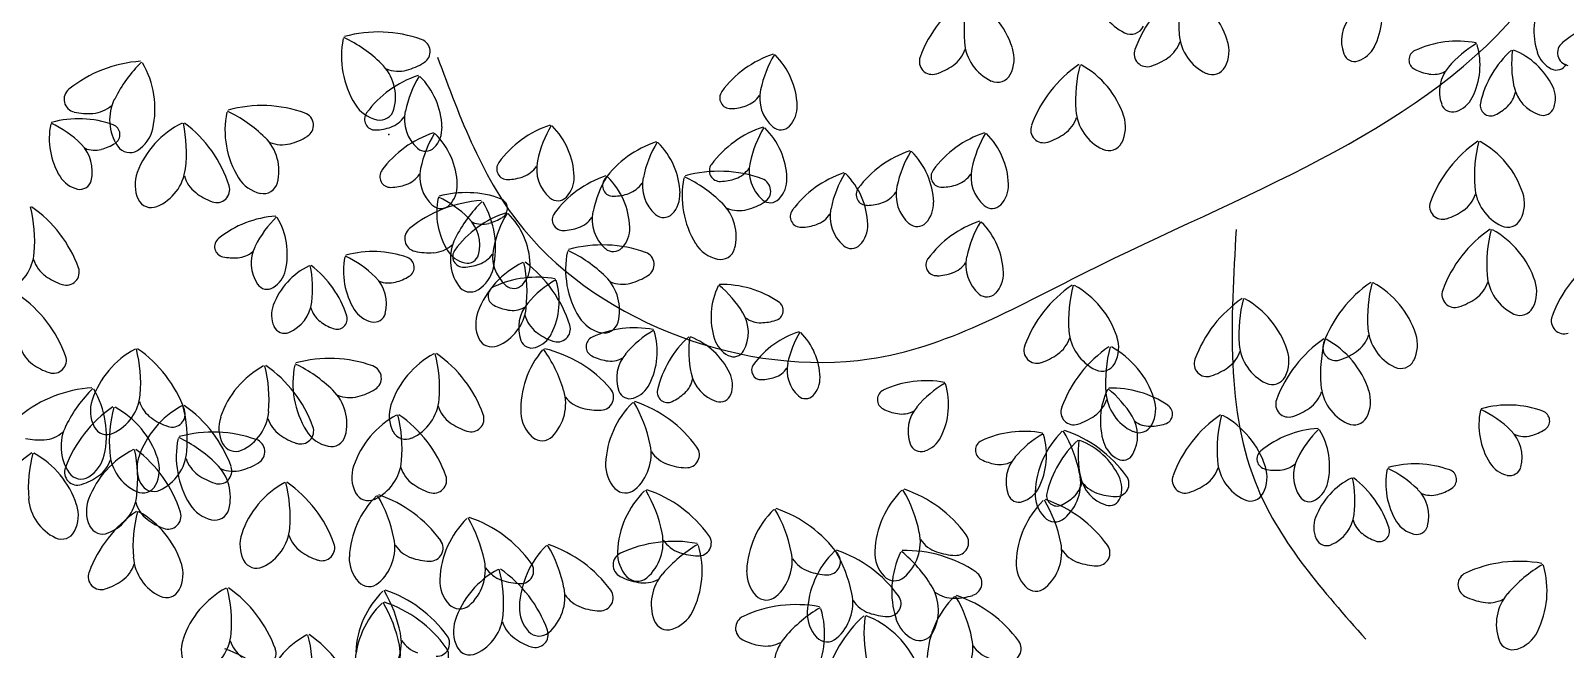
# Model space of a CAD drawing. Header units: millimetres. Extents: x 87938 to 265635, y 330093 to 434310.
# Drawn here: x 135835 to 137250, y 387412 to 387982 of the extents above; entities that cross this region are included whole.
import ezdxf

# ---------------------------------------------------------------- set-up
doc = ezdxf.new("R2010")
doc.units = ezdxf.units.MM

# ---------------------------------------------------------------- blocks, each defined once
blk = doc.blocks.new('A$C375B4AEE')
for centre, radius, start, end in [((8492.1, 6400.8), 117.2, 124.4099, 159.6857), ((8549.5, 6464.9), 126.8, 165.1974, 184.3302), ((8387.8, 6423.8), 83.7, 18.1183, 61.2661), ((8294, 6393.7), 117.2, 124.4099, 159.6857), ((8351.4, 6457.8), 126.8, 165.1974, 184.3302), ((8189.7, 6416.7), 83.7, 18.1183, 61.2661), ((8391.1, 6496), 43.4, 184.3302, 244.7086), ((8543.1, 6473.8), 66.9, 333.251, 16.3988), ((8816.9, 6458.8), 66.9, 154.4733, 197.621), ((8607.3, 6449.2), 34.7, 139.4629, 199.8413), ((8849.8, 6356.4), 117.2, 93.6396, 128.9153), ((7734.4, 6434.9), 83.7, 168.5702, 211.718), ((7598.7, 6337.8), 126.8, 45.5061, 64.639), ((7684.7, 6340.3), 117.2, 70.1507, 105.4264), ((8378.3, 6468.8), 13.3, 244.7086, 332.7027), ((8466.3, 6458.6), 43.4, 184.3302, 244.7086), ((7720.5, 6439.4), 11.9, 301.2209, 70.1507), ((8079.3, 6345.1), 96.9, 108.33, 143.6057), ((8197.5, 6450.9), 29.6, 305.0674, 341.9073), ((8268.2, 6451.5), 43.4, 184.3302, 244.7086), ((8239, 6432.8), 31.8, 332.7028, 18.1184), ((8393.3, 6437.4), 11.9, 159.6855, 288.6153), ((8395.6, 6458), 29.6, 305.0674, 341.9073), ((8437.1, 6439.9), 31.8, 332.7028, 18.1184), ((8584.7, 6441), 10.7, 199.8417, 287.8357), ((8580.2, 6455.1), 25.4, 287.8356, 333.251), ((8644.3, 6431.7), 9.54, 114.8185, 243.7482), ((8679.6, 6355.2), 93.8, 79.5426, 114.8184), ((8748.4, 6359.2), 101.5, 120.3301, 139.4629), ((8633.4, 6427.1), 66.9, 333.251, 16.3988), ((8792.1, 6371.1), 93.8, 131.9815, 167.2573), ((8830.9, 6428), 101.5, 172.7689, 191.9017), ((8707, 6378.3), 66.9, 25.6899, 68.8377), ((8777.3, 6446.3), 25.4, 197.6209, 243.0365), ((8783.7, 6438.3), 11.9, 128.9154, 257.8449), ((7473, 6313.5), 117.2, 93.6396, 128.9153), ((7555.2, 6339.2), 126.8, 134.4271, 153.5598), ((7395.1, 6386.6), 83.7, 347.348, 30.4958), ((7657.1, 6397.3), 43.4, 345.1278, 45.5062), ((7703.2, 6450.9), 29.6, 247.9291, 284.7688), ((7695.7, 6479.3), 58.9, 284.7688, 301.656), ((8139.7, 6382.9), 104.8, 149.1174, 168.2502), ((8001.7, 6387.2), 69.2, 2.0383, 45.1861), ((8195.3, 6430.3), 11.9, 159.6855, 288.6153), ((8180.7, 6474.9), 58.9, 288.1803, 305.0675), ((8396.7, 6330.8), 117.2, 124.4099, 159.6857), ((8454.2, 6394.9), 126.8, 165.1974, 184.3302), ((8292.4, 6353.7), 83.7, 18.1183, 61.2661), ((8378.8, 6482), 58.9, 288.1803, 305.0675), ((8453.5, 6431.5), 13.3, 244.7086, 332.7027), ((8661.2, 6465.2), 47.1, 243.313, 260.2002), ((8697.6, 6402.6), 34.7, 139.4629, 199.8413), ((8770.6, 6433.1), 10.7, 243.0366, 331.0311), ((7751.8, 6325.4), 96.9, 108.33, 143.6057), ((7812.2, 6363.1), 104.8, 149.1174, 168.2502), ((7674.2, 6367.5), 69.2, 2.0383, 45.1861), ((8255.4, 6424.4), 13.3, 244.7086, 332.7027), ((8657.2, 6442.1), 23.7, 260.2002, 297.04), ((7406.9, 6395.4), 11.9, 128.9154, 257.845), ((7480.4, 6376.4), 43.4, 153.5598, 213.9382), ((8009.3, 6396.7), 9.86, 143.6057, 272.5354), ((8015.8, 6412.6), 24.4, 288.9875, 325.8273), ((8072.1, 6396.9), 35.9, 168.2502, 228.6287), ((8670.5, 6408.5), 25.4, 287.8356, 333.2509), ((8709.6, 6406.3), 23.7, 312.6391, 349.4787), ((8765.6, 6414.2), 34.7, 191.9017, 252.2802), ((8744.4, 6396.3), 25.4, 340.2744, 25.6898), ((7417.2, 6441.2), 58.9, 257.41, 274.2972), ((7419.4, 6412), 29.6, 274.2972, 311.137), ((7627, 6367), 83.7, 168.5702, 211.718), ((7491.2, 6269.9), 126.8, 45.5061, 64.639), ((7577.3, 6272.5), 117.2, 70.1507, 105.4264), ((7613, 6371.5), 11.9, 301.2209, 70.1507), ((7690.3, 6407.6), 31.8, 211.718, 257.1334), ((7681.8, 6377), 9.86, 143.6057, 272.5354), ((7686.2, 6389.6), 13.3, 257.1334, 345.1277), ((7744.6, 6377.2), 35.9, 168.2502, 228.6287), ((8007.9, 6435.5), 48.7, 272.1003, 288.9875), ((8044.6, 6388.8), 26.3, 316.6229, 2.0383), ((8371, 6388.6), 43.4, 184.3302, 244.7086), ((8675, 6394.4), 10.7, 199.8417, 287.8357), ((8710, 6389.7), 9.54, 167.2572, 296.187), ((8693.7, 6423.5), 47.1, 295.7519, 312.639), ((8758.3, 6391.3), 10.7, 252.2801, 340.2741), ((7448.2, 6359.3), 66.9, 168.5702, 211.718), ((7339.6, 6281.7), 101.5, 45.5061, 64.6389), ((7408.4, 6283.7), 93.8, 70.1506, 105.4264), ((7437, 6362.9), 9.54, 301.221, 70.1508), ((7540.7, 6298.3), 83.7, 116.1313, 159.2791), ((7445.8, 6375.3), 31.8, 301.9325, 347.348), ((7381, 6346.7), 126.8, 353.0673, 12.2001), ((7435.5, 6280), 117.2, 17.7118, 52.9875), ((7680.4, 6415.8), 48.7, 272.1003, 288.9875), ((7688.3, 6392.9), 24.4, 288.9875, 325.8273), ((7717.1, 6369), 26.3, 316.6229, 2.0383), ((7873.7, 6279.7), 96.9, 108.33, 143.6057), ((7934, 6317.4), 104.8, 149.1174, 168.2502), ((7796.1, 6321.8), 69.2, 2.0383, 45.1861), ((8069.8, 6277.9), 96.9, 108.33, 143.6057), ((8130.1, 6315.7), 104.8, 149.1174, 168.2502), ((7992.2, 6320.1), 69.2, 2.0383, 45.1861), ((8055.7, 6378.3), 11, 228.6289, 316.6231), ((8298, 6367.3), 11.9, 159.6855, 288.6153), ((8300.3, 6388), 29.6, 305.0674, 341.9073), ((8341.7, 6369.9), 31.8, 332.7028, 18.1184), ((7386.3, 6329.3), 34.7, 345.1276, 45.5061), ((7417.2, 6394.9), 47.1, 284.7688, 301.656), ((7455.5, 6359.6), 13.3, 213.9383, 301.9325), ((7549.7, 6329.5), 43.4, 345.1278, 45.5062), ((7595.8, 6383.1), 29.6, 247.9291, 284.7688), ((7588.3, 6411.4), 58.9, 284.7688, 301.656), ((7765.9, 6272.5), 96.9, 108.33, 143.6057), ((7826.3, 6310.3), 104.8, 149.1174, 168.2502), ((7688.3, 6314.6), 69.2, 2.0383, 45.1861), ((7971.3, 6264.2), 96.9, 108.33, 143.6057), ((8031.6, 6302), 104.8, 149.1174, 168.2502), ((7893.7, 6306.4), 69.2, 2.0383, 45.1861), ((8274.1, 6272.6), 96.9, 108.3299, 143.6057), ((8334.5, 6310.4), 104.8, 149.1174, 168.2502), ((8196.5, 6314.7), 69.2, 2.0383, 45.1861), ((8283.4, 6411.9), 58.9, 288.1803, 305.0675), ((8358.1, 6361.4), 13.3, 244.7086, 332.7027), ((8764.5, 6260.1), 117.2, 124.4099, 159.6857), ((8821.9, 6324.3), 126.8, 165.1974, 184.3302), ((8660.1, 6283.1), 83.7, 18.1183, 61.2661), ((7423.2, 6372.2), 23.7, 247.9291, 284.7688), ((7728.2, 6358.5), 11, 228.6289, 316.6231), ((7866.5, 6331.5), 35.9, 168.2502, 228.6287), ((8205.1, 6255.9), 96.9, 108.3299, 143.6057), ((8265.4, 6293.7), 104.8, 149.1174, 168.2502), ((8127.5, 6298.1), 69.2, 2.0383, 45.1861), ((7412.9, 6337.5), 25.4, 211.7181, 257.1334), ((7492.2, 6316.6), 31.8, 159.2791, 204.6947), ((7463.8, 6336.6), 43.4, 292.6888, 353.0673), ((7534.4, 6332.8), 29.6, 195.4901, 232.33), ((7695.9, 6324.1), 9.86, 143.6057, 272.5354), ((7702.4, 6340), 24.4, 288.9875, 325.8273), ((7758.7, 6324.3), 35.9, 168.2502, 228.6287), ((7803.7, 6331.3), 9.86, 143.6057, 272.5354), ((7802.3, 6370.1), 48.7, 272.1003, 288.9875), ((7810.2, 6347.2), 24.4, 288.9875, 325.8273), ((7924.9, 6232.8), 96.9, 108.33, 143.6057), ((7839, 6323.3), 26.3, 316.6229, 2.0383), ((7985.2, 6270.6), 104.8, 149.1174, 168.2502), ((7847.3, 6274.9), 69.2, 2.0383, 45.1861), ((7912.7, 6209.3), 126.8, 45.5061, 64.639), ((7998.7, 6211.9), 117.2, 70.1507, 105.4264), ((7999.7, 6329.6), 9.86, 143.6057, 272.5354), ((8006.2, 6345.5), 24.4, 288.9875, 325.8273), ((8062.5, 6329.8), 35.9, 168.2502, 228.6287), ((8144.3, 6235.6), 96.9, 108.3299, 143.6057), ((8204.6, 6273.4), 104.8, 149.1174, 168.2502), ((8066.7, 6277.8), 69.2, 2.0383, 45.1861), ((8204.1, 6324.2), 9.86, 143.6057, 272.5354), ((8210.6, 6340.1), 24.4, 288.9875, 325.8273), ((8266.9, 6324.4), 35.9, 168.2502, 228.6287), ((7409.6, 6323.1), 10.7, 257.1333, 345.1275), ((7535.8, 6312.1), 11.9, 248.7822, 17.712), ((7582.9, 6339.7), 31.8, 211.718, 257.1334), ((7578.8, 6321.8), 13.3, 257.1334, 345.1277), ((7694.5, 6362.9), 48.7, 272.1003, 288.9875), ((7731.2, 6316.1), 26.3, 316.6229, 2.0383), ((7901.2, 6315.9), 9.86, 143.6057, 272.5354), ((7907.7, 6331.8), 24.4, 288.9875, 325.8273), ((7964, 6316.1), 35.9, 168.2502, 228.6287), ((8048.4, 6306.4), 83.7, 168.5702, 211.718), ((7998.4, 6368.4), 48.7, 272.1003, 288.9875), ((8034.5, 6310.9), 11.9, 301.2209, 70.1507), ((8035, 6321.6), 26.3, 316.6229, 2.0383), ((8135, 6307.6), 9.86, 143.6057, 272.5354), ((8141.5, 6323.4), 24.4, 288.9875, 325.8273), ((8197.8, 6307.7), 35.9, 168.2502, 228.6287), ((8202.7, 6363), 48.7, 272.1003, 288.9875), ((8239.4, 6316.2), 26.3, 316.6229, 2.0383), ((8738.7, 6318), 43.4, 184.3302, 244.7087), ((7241.1, 6264.6), 126.8, 355.2804, 14.4133), ((7298.1, 6200.1), 117.2, 19.925, 55.2007), ((7475.4, 6308.9), 13.3, 204.6945, 292.689), ((7552.3, 6356), 58.9, 232.33, 249.2171), ((7787, 6185.1), 117.2, 93.6396, 128.9154), ((7742.3, 6305.7), 11, 228.6289, 316.6231), ((7805.4, 6291.2), 66.9, 168.5702, 211.718), ((7696.8, 6213.5), 101.5, 45.5061, 64.6389), ((7765.6, 6215.6), 93.8, 70.1507, 105.4264), ((7869.2, 6210.8), 126.8, 134.4271, 153.5598), ((7709.1, 6258.2), 83.7, 347.348, 30.4957), ((7794.2, 6294.8), 9.54, 301.2212, 70.151), ((7850.1, 6312.9), 11, 228.6289, 316.6231), ((7899.9, 6354.7), 48.7, 272.1003, 288.9875), ((7936.5, 6307.9), 26.3, 316.6229, 2.0383), ((7971.2, 6268.9), 43.4, 345.1278, 45.5062), ((8009.8, 6350.8), 58.9, 284.7688, 301.656), ((8046.1, 6311.1), 11, 228.6289, 316.6231), ((8133.7, 6346.3), 48.7, 272.1003, 288.9875), ((8170.3, 6299.6), 26.3, 316.6229, 2.0383), ((8250.5, 6305.8), 11, 228.6289, 316.6231), ((8665.7, 6296.7), 11.9, 159.6854, 288.6153), ((8668, 6317.3), 29.6, 305.0674, 341.9073), ((8709.5, 6299.3), 31.8, 332.7028, 18.1184), ((7596.2, 6194.1), 93.8, 93.6396, 128.9154), ((7662, 6214.7), 101.5, 134.4271, 153.5599), ((7533.9, 6252.6), 66.9, 347.348, 30.4958), ((7833.1, 6198.9), 96.9, 108.33, 143.6057), ((7743.5, 6261.1), 34.7, 345.1275, 45.5061), ((7780.4, 6304), 23.7, 247.9292, 284.7688), ((7774.4, 6326.7), 47.1, 284.7688, 301.656), ((7893.4, 6236.7), 104.8, 149.1174, 168.2502), ((7755.5, 6241.1), 69.2, 2.0383, 45.1861), ((7854.9, 6284.4), 9.86, 143.6057, 272.5354), ((7861.4, 6300.3), 24.4, 288.9875, 325.8273), ((7917.7, 6284.6), 35.9, 168.2502, 228.6287), ((7947.6, 6297.4), 11, 228.6289, 316.6231), ((8017.2, 6322.5), 29.6, 247.9291, 284.7688), ((8074.3, 6287.3), 9.86, 143.6057, 272.5354), ((8080.8, 6303.2), 24.4, 288.9875, 325.8273), ((8137.1, 6287.5), 35.9, 168.2502, 228.6287), ((8181.4, 6289.1), 11, 228.6289, 316.6231), ((8269.4, 6191), 96.9, 108.3299, 143.6057), ((8329.7, 6228.8), 104.8, 149.1174, 168.2502), ((8191.8, 6233.2), 69.2, 2.0383, 45.1861), ((8651.2, 6341.3), 58.9, 288.1803, 305.0675), ((8725.8, 6290.8), 13.3, 244.7085, 332.7027), ((7720.9, 6267), 11.9, 128.9153, 257.8448), ((7794.5, 6247.9), 43.4, 153.5597, 213.9382), ((7853.5, 6323.2), 48.7, 272.1003, 288.9875), ((7890.2, 6276.4), 26.3, 316.6229, 2.0383), ((8072.9, 6326.1), 48.7, 272.1003, 288.9875), ((8109.6, 6279.3), 26.3, 316.6229, 2.0383), ((8775.8, 6178.9), 117.2, 124.4099, 159.6857), ((8833.3, 6243), 126.8, 165.1974, 184.3302), ((8671.5, 6201.8), 83.7, 18.1183, 61.2661), ((7324.3, 6257.8), 43.4, 294.9021, 355.2806), ((7543.3, 6259.6), 9.54, 128.915, 257.8448), ((7553.3, 6272.9), 23.7, 274.2972, 311.1371), ((7602.2, 6244.4), 34.7, 153.5599, 213.9383), ((7679.7, 6161.3), 93.8, 70.1507, 105.4264), ((7731.2, 6312.8), 58.9, 257.41, 274.2972), ((7733.4, 6283.5), 29.6, 274.2973, 311.1369), ((7770.1, 6269.4), 25.4, 211.7181, 257.1334), ((7763.1, 6250.6), 9.86, 143.6057, 272.5354), ((7825.9, 6250.8), 35.9, 168.2502, 228.6287), ((7941, 6238.6), 83.7, 168.5702, 211.718), ((7805.3, 6141.5), 126.8, 45.5061, 64.639), ((7891.3, 6144), 117.2, 70.1507, 105.4264), ((7901.3, 6266), 11, 228.6289, 316.6231), ((7927.1, 6243.1), 11.9, 301.2209, 70.1507), ((8004.3, 6279.1), 31.8, 211.718, 257.1334), ((8000.2, 6261.1), 13.3, 257.1334, 345.1277), ((8120.7, 6268.8), 11, 228.6289, 316.6231), ((7395, 6256.7), 29.6, 197.7032, 234.5432), ((7397.1, 6236), 11.9, 250.9955, 19.9246), ((7551.6, 6296.3), 47.1, 257.41, 274.2972), ((7650.4, 6181.9), 66.9, 116.1314, 159.2791), ((7522.6, 6220.7), 101.5, 353.0673, 12.2001), ((7566.2, 6167.3), 93.8, 17.7117, 52.9875), ((7719.4, 6236.9), 66.9, 168.5702, 211.718), ((7610.8, 6159.2), 101.5, 45.5061, 64.6389), ((7708.3, 6240.5), 9.54, 301.2212, 70.151), ((7761.7, 6289.4), 48.7, 272.1003, 288.9875), ((7766.8, 6255), 10.7, 257.1335, 345.1276), ((7854.7, 6169.8), 83.7, 116.1314, 159.2792), ((7759.8, 6246.8), 31.8, 301.9325, 347.348), ((7769.6, 6266.5), 24.4, 288.9875, 325.8273), ((7798.4, 6242.6), 26.3, 316.6229, 2.0383), ((7695, 6218.2), 126.8, 353.0673, 12.2001), ((7749.5, 6151.6), 117.2, 17.7117, 52.9875), ((8199.3, 6242.7), 9.86, 143.6057, 272.5354), ((8205.9, 6258.5), 24.4, 288.9875, 325.8273), ((8262.2, 6242.8), 35.9, 168.2502, 228.6287), ((8876.6, 6154.7), 117.2, 124.4099, 159.6857), ((7412, 6280.5), 58.9, 234.5432, 251.4303), ((7582.2, 6231), 10.7, 213.9385, 301.9324), ((7574.4, 6243.5), 25.4, 301.9326, 347.3479), ((7657.6, 6206.9), 34.7, 345.1275, 45.5061), ((7694.5, 6249.8), 23.7, 247.9292, 284.7688), ((7688.5, 6272.4), 47.1, 284.7688, 301.656), ((7830.8, 6137.6), 93.8, 79.5426, 114.8184), ((7899.5, 6141.5), 101.5, 120.3301, 139.4629), ((7784.6, 6209.5), 66.9, 333.251, 16.3988), ((7863.7, 6201), 43.4, 345.1278, 45.5062), ((7909.8, 6254.6), 29.6, 247.9291, 284.7688), ((7902.3, 6283), 58.9, 284.7688, 301.656), ((8198, 6281.4), 48.7, 272.1003, 288.9875), ((8234.7, 6234.7), 26.3, 316.6229, 2.0383), ((8665.9, 6130), 117.2, 124.4099, 159.6856), ((8723.4, 6194.1), 126.8, 165.1974, 184.3302), ((8561.6, 6152.9), 83.7, 18.1183, 61.2661), ((8679.4, 6236.1), 29.6, 305.0674, 341.9073), ((8750.1, 6236.7), 43.4, 184.3302, 244.7087), ((8720.8, 6218), 31.8, 332.7028, 18.1184), ((7286.2, 6118.9), 117.2, 19.925, 55.2007), ((7769.5, 6231.1), 13.3, 213.9383, 301.9327), ((7795.4, 6214.1), 9.54, 114.8183, 243.7481), ((7809.5, 6232.1), 11, 228.6289, 316.6231), ((8058.3, 6194.6), 66.9, 154.4733, 197.621), ((7934.1, 6145.7), 101.5, 31.4091, 50.5419), ((8001.3, 6130.9), 93.8, 56.0537, 91.3294), ((8245.7, 6224.2), 11, 228.6289, 316.6231), ((8390.4, 6127.5), 117.2, 124.4099, 159.6856), ((8447.8, 6191.6), 126.8, 165.1974, 184.3302), ((8286.1, 6150.4), 83.7, 18.1183, 61.2661), ((8547.4, 6115.2), 117.2, 124.4099, 159.6856), ((8604.8, 6179.3), 126.8, 165.1974, 184.3302), ((8443.1, 6138.2), 83.7, 18.1183, 61.2661), ((8677.1, 6215.4), 11.9, 159.6854, 288.6153), ((8662.5, 6260), 58.9, 288.1803, 305.0675), ((7611.6, 6196.6), 25.4, 159.2791, 204.6945), ((7588.9, 6212.6), 34.7, 292.6888, 353.0673), ((7645.4, 6209.5), 23.7, 195.4901, 232.3299), ((7684.1, 6215.1), 25.4, 211.7181, 257.1334), ((7680.8, 6200.7), 10.7, 257.1335, 345.1276), ((7806.2, 6188.2), 31.8, 159.2792, 204.6945), ((7812.3, 6247.6), 47.1, 243.313, 260.2002), ((7777.9, 6208.2), 43.4, 292.6888, 353.0673), ((7808.3, 6224.5), 23.7, 260.2002, 297.04), ((7848.8, 6184.9), 34.7, 139.4629, 199.8413), ((7991.1, 6180.5), 34.7, 331.0306, 31.4093), ((8048.4, 6200.8), 9.54, 287.124, 56.0538), ((8737.2, 6209.5), 13.3, 244.7085, 332.7027), ((7598.2, 6190.4), 10.7, 204.6944, 292.6889), ((7659.7, 6228.1), 47.1, 232.33, 249.2172), ((7646.4, 6193), 9.54, 248.7821, 17.7116), ((7848.4, 6204.3), 29.6, 195.4901, 232.3299), ((7849.8, 6183.6), 11.9, 248.7822, 17.7116), ((7896.9, 6211.3), 31.8, 211.718, 257.1334), ((7921.1, 6091), 93.8, 79.5426, 114.8183), ((7892.8, 6193.3), 13.3, 257.1334, 345.1277), ((7989.8, 6094.9), 101.5, 120.3301, 139.4628), ((8037.3, 6213.1), 23.7, 233.8321, 270.6719), ((8037, 6236.6), 47.1, 270.6719, 287.559), ((8640.2, 6187.8), 43.4, 184.3302, 244.7087), ((8777.9, 6191.2), 11.9, 159.6854, 288.6153), ((7789.4, 6180.5), 13.3, 204.6945, 292.689), ((7826.2, 6176.8), 10.7, 199.8416, 287.8356), ((7821.7, 6190.8), 25.4, 287.8356, 333.2509), ((7866.4, 6227.5), 58.9, 232.3299, 249.2171), ((7885.7, 6167.4), 9.54, 114.8183, 243.7481), ((7874.9, 6162.9), 66.9, 333.251, 16.3988), ((8033.6, 6106.8), 93.8, 131.9815, 167.2572), ((8072.4, 6163.7), 101.5, 172.7689, 191.9017), ((7948.4, 6114), 66.9, 25.6899, 68.8377), ((8018.8, 6182), 25.4, 197.6209, 243.0366), ((8099.1, 6099.9), 85.5, 108.0256, 143.3013), ((8152.5, 6132.9), 92.5, 148.813, 167.9458), ((8030.9, 6137.4), 61, 1.734, 44.8817), ((8293.9, 6184.7), 29.6, 305.0674, 341.9073), ((8364.6, 6185.3), 43.4, 184.3302, 244.7086), ((8335.4, 6166.6), 31.8, 332.7028, 18.1184), ((8521.6, 6173), 43.4, 184.3302, 244.7086), ((8622.6, 6077.8), 117.2, 124.4099, 159.6857), ((8680, 6142), 126.8, 165.1974, 184.3302), ((8567.2, 6166.5), 11.9, 159.6854, 288.6153), ((8518.3, 6100.8), 83.7, 18.1183, 61.2661), ((8569.5, 6187.1), 29.6, 305.0674, 341.9073), ((8610.9, 6169.1), 31.8, 332.7028, 18.1184), ((7383, 6175.5), 29.6, 197.7032, 234.5432), ((7385.2, 6154.8), 11.9, 250.9955, 19.9246), ((7500.2, 6091.5), 83.7, 118.3446, 161.4923), ((7338.8, 6133.8), 126.8, 355.2804, 14.4133), ((7395.8, 6069.3), 117.2, 19.925, 55.2007), ((7639.8, 6039.4), 117.2, 70.1507, 105.4264), ((7775.7, 6087.2), 83.7, 118.3446, 161.4923), ((7614.3, 6129.4), 126.8, 355.2804, 14.4133), ((7671.3, 6064.9), 117.2, 19.925, 55.2008), ((7899.8, 6110.1), 83.7, 139.5157, 182.6636), ((7733.9, 6091.2), 126.8, 16.4517, 35.5845), ((7810.4, 6051.6), 117.2, 41.0962, 76.3719), ((7902.7, 6200.9), 47.1, 243.313, 260.2002), ((7898.7, 6177.8), 23.7, 260.2002, 297.04), ((7939.1, 6138.3), 34.7, 139.4629, 199.8413), ((8012.1, 6168.8), 10.7, 243.0367, 331.0311), ((8291.7, 6164), 11.9, 159.6855, 288.6153), ((8277.1, 6208.6), 58.9, 288.1803, 305.0675), ((8424.5, 6070.7), 117.2, 124.4099, 159.6857), ((8481.9, 6134.8), 126.8, 165.1974, 184.3302), ((8320.2, 6093.7), 83.7, 18.1183, 61.2661), ((8448.6, 6151.7), 11.9, 159.6855, 288.6153), ((8450.9, 6172.4), 29.6, 305.0674, 341.9073), ((8492.4, 6154.3), 31.8, 332.7028, 18.1184), ((8552.6, 6211.1), 58.9, 288.1803, 305.0675), ((8627.3, 6160.6), 13.3, 244.7085, 332.7027), ((7400, 6199.3), 58.9, 234.5432, 251.4303), ((7618.7, 6076), 83.7, 118.3446, 161.4923), ((7457.2, 6118.2), 126.8, 355.2805, 14.4133), ((7514.2, 6053.7), 117.2, 19.925, 55.2007), ((7689.6, 6133.9), 83.7, 168.5702, 211.718), ((7553.8, 6036.8), 126.8, 45.5061, 64.6389), ((7675.6, 6138.4), 11.9, 301.2211, 70.1507), ((8007, 6150), 34.7, 191.9017, 252.2801), ((7985.8, 6132), 25.4, 340.2744, 25.6899), ((8037.5, 6145.7), 8.7, 143.3009, 272.2307), ((8043.4, 6159.7), 21.6, 288.6831, 325.5229), ((8093, 6145.6), 31.6, 167.9458, 228.3243), ((8351.8, 6158.1), 13.3, 244.7086, 332.7027), ((8434.1, 6196.4), 58.9, 288.1803, 305.0675), ((7428.1, 6012.5), 117.2, 93.6396, 128.9153), ((7510.3, 6038.3), 126.8, 134.427, 153.5598), ((7350.3, 6085.7), 83.7, 347.348, 30.4957), ((7612.3, 6096.4), 43.4, 345.1277, 45.5062), ((7650.9, 6178.3), 58.9, 284.7688, 301.656), ((7814, 6114.8), 43.4, 316.0732, 16.4518), ((7889.7, 6120.8), 11.9, 272.1667, 41.0958), ((7916.5, 6130.1), 10.7, 199.8412, 287.8355), ((7912, 6144.2), 25.4, 287.8356, 333.2509), ((7951.4, 6125.4), 9.54, 167.2573, 296.1869), ((7951.1, 6142), 23.7, 312.6391, 349.4787), ((8036.5, 6179.9), 42.9, 271.796, 288.6831), ((8068.7, 6138.5), 23.2, 316.3186, 1.7338), ((8154.3, 6118.6), 9.54, 114.8183, 243.7479), ((8189.6, 6042.2), 93.8, 79.5427, 114.8184), ((8258.4, 6046.1), 101.5, 120.3301, 139.4629), ((8143.5, 6114.1), 66.9, 333.251, 16.3988), ((8417.2, 6099.1), 66.9, 154.4732, 197.621), ((8293, 6050.3), 101.5, 31.4092, 50.542), ((8360.2, 6035.5), 93.8, 56.0537, 91.3294), ((8508.8, 6145.8), 13.3, 244.7086, 332.7027), ((8526.1, 6135), 29.6, 305.0675, 341.9072), ((8596.8, 6135.7), 43.4, 184.3302, 244.7086), ((8567.6, 6117), 31.8, 332.7029, 18.1183), ((7506.1, 6015.2), 117.2, 124.4099, 159.6857), ((7451, 6108), 31.8, 161.4923, 206.9078), ((7563.5, 6079.3), 126.8, 165.1974, 184.3302), ((7421.9, 6126.9), 43.4, 294.902, 355.2806), ((7543.2, 6039.1), 83.7, 118.3446, 161.4923), ((7492.6, 6125.8), 29.6, 197.7032, 234.5431), ((7381.8, 6081.4), 126.8, 355.2805, 14.4133), ((7438.8, 6016.9), 117.2, 19.925, 55.2007), ((7658.3, 6150), 29.6, 247.9291, 284.7688), ((7726.5, 6103.6), 31.8, 161.4923, 206.9078), ((7697.4, 6122.5), 43.4, 294.902, 355.2806), ((7768.1, 6121.4), 29.6, 197.7035, 234.5431), ((7880.3, 6139.3), 29.6, 218.8745, 255.7144), ((7977.8, 6056.1), 83.7, 134.4245, 177.5723), ((7811, 6052), 126.8, 11.3605, 30.4932), ((7883.6, 6005.8), 117.2, 36.0049, 71.2807), ((7935.2, 6159.3), 47.1, 295.7518, 312.6391), ((7999.7, 6127.1), 10.7, 252.2803, 340.2744), ((8078.4, 6129.2), 9.72, 228.3244, 316.3185), ((8207.7, 6089.5), 34.7, 139.4629, 199.8413), ((8328, 6127.9), 29.6, 305.0675, 341.9072), ((8398.7, 6128.5), 43.4, 184.3302, 244.7086), ((8369.5, 6109.8), 31.8, 332.7029, 18.1183), ((8407.3, 6105.3), 9.54, 287.1242, 56.0536), ((8523.8, 6114.4), 11.9, 159.6858, 288.6153), ((8726.4, 6019.8), 93.8, 70.1506, 105.4264), ((7401.8, 6038.2), 83.7, 18.1183, 61.2661), ((7509.6, 6149.7), 58.9, 234.5431, 251.4303), ((7494.7, 6105.1), 11.9, 250.9955, 19.9253), ((7569.5, 6092.4), 31.8, 161.4923, 206.9078), ((7540.4, 6111.3), 43.4, 294.902, 355.2806), ((7611.1, 6110.2), 29.6, 197.7035, 234.5431), ((7741.3, 6030.7), 83.7, 118.3446, 161.4923), ((7579.8, 6072.9), 126.8, 355.2805, 14.4133), ((7636.8, 6008.4), 117.2, 19.925, 55.2007), ((7770.2, 6100.8), 11.9, 250.9956, 19.9253), ((7847.9, 6107.7), 31.8, 182.6636, 228.0789), ((7887.5, 6167.7), 58.9, 255.7143, 272.6015), ((8171.2, 6152.1), 47.1, 243.313, 260.2002), ((8167.2, 6129), 23.7, 260.2002, 297.0399), ((8325.8, 6107.3), 11.9, 159.6858, 288.6153), ((8311.2, 6151.9), 58.9, 288.1803, 305.0675), ((8349.9, 6085.1), 34.7, 331.0307, 31.4091), ((8396.1, 6117.7), 23.7, 233.8321, 270.6718), ((8527.2, 6007.8), 117.2, 124.4099, 159.6857), ((8584.7, 6071.9), 126.8, 165.1974, 184.3302), ((8422.9, 6030.7), 83.7, 18.1183, 61.2661), ((8509.3, 6159), 58.9, 288.1803, 305.0675), ((8584, 6108.5), 13.3, 244.7086, 332.7027), ((8766.2, 6095.5), 66.9, 168.5702, 211.718), ((8657.6, 6017.8), 101.5, 45.5062, 64.6389), ((8755, 6099), 9.54, 301.221, 70.1506), ((7374.5, 6111), 29.6, 274.2972, 311.1369), ((7435.6, 6075.4), 43.4, 153.5598, 213.9383), ((7434.6, 6099.6), 13.3, 206.908, 294.9021), ((7446.4, 5969), 126.8, 45.5062, 64.6389), ((7532.4, 5971.5), 117.2, 70.1507, 105.4264), ((7628.1, 6134.1), 58.9, 234.5431, 251.4304), ((7613.2, 6089.6), 11.9, 250.9955, 19.9253), ((7645.4, 6106.6), 31.8, 211.718, 257.1334), ((7641.3, 6088.6), 13.3, 257.1334, 345.1277), ((7710.1, 6095.3), 13.3, 206.908, 294.902), ((7785.1, 6145.3), 58.9, 234.5431, 251.4304), ((7835.6, 6093.9), 13.3, 228.079, 316.0733), ((8180.5, 6095.4), 25.4, 287.8356, 333.251), ((8280, 5995.5), 93.8, 79.5427, 114.8184), ((8348.7, 5999.5), 101.5, 120.3301, 139.4629), ((8373.8, 6029.6), 83.7, 134.4245, 177.5723), ((8233.8, 6067.4), 66.9, 333.251, 16.3988), ((8206.9, 6025.4), 126.8, 11.3605, 30.4933), ((8279.6, 5979.2), 117.2, 36.0049, 71.2807), ((8385.9, 6101.4), 13.3, 244.7087, 332.7027), ((8395.9, 6141.1), 47.1, 270.6718, 287.559), ((8557.1, 5998.4), 93.8, 93.6396, 128.9153), ((8622.8, 6018.9), 101.5, 134.427, 153.5598), ((8494.8, 6056.9), 66.9, 347.348, 30.4958), ((8704.4, 6065.4), 34.7, 345.1277, 45.5062), ((8741.3, 6108.3), 23.7, 247.9291, 284.7688), ((8735.3, 6131), 47.1, 284.7688, 301.656), ((7431.4, 5972.7), 117.2, 124.4099, 159.6857), ((7372.3, 6140.3), 58.9, 257.41, 274.2972), ((7488.8, 6036.8), 126.8, 165.1974, 184.3302), ((7495.9, 5997.3), 83.7, 116.1314, 159.2791), ((7480.3, 6073), 43.4, 184.3302, 244.7087), ((7336.1, 6045.7), 126.8, 353.0673, 12.2001), ((7390.6, 5979.1), 117.2, 17.7118, 52.9875), ((7464.9, 6074.5), 43.4, 294.902, 355.2806), ((7582.1, 6066.1), 83.7, 168.5702, 211.718), ((7553, 6084.1), 13.3, 206.908, 294.9021), ((7568.2, 6070.6), 11.9, 301.2211, 70.1507), ((7892.8, 6068.4), 43.4, 310.982, 11.3605), ((7961, 6087), 29.6, 213.7835, 250.623), ((7968.8, 6067.7), 11.9, 267.0753, 36.0051), ((8185.1, 6081.3), 10.7, 199.8412, 287.8355), ((8244.6, 6072), 9.54, 114.8183, 243.7479), ((8392.5, 6011.4), 93.8, 131.9815, 167.2573), ((8431.3, 6068.3), 101.5, 172.769, 191.9017), ((8307.3, 6018.6), 66.9, 25.6899, 68.8377), ((8377.7, 6086.6), 25.4, 197.6211, 243.0365), ((8504.2, 6063.9), 9.54, 128.9155, 257.8449), ((7327, 5995.7), 83.7, 18.1183, 61.2661), ((7407.3, 6051.7), 11.9, 159.6854, 288.6153), ((7400.9, 6074.3), 31.8, 301.9326, 347.348), ((7409.6, 6072.4), 29.6, 305.0674, 341.9073), ((7494, 6055.6), 31.8, 161.4923, 206.9078), ((7451.1, 6054.3), 31.8, 332.7028, 18.1184), ((7535.6, 6073.4), 29.6, 197.7035, 234.5431), ((7537.7, 6052.7), 11.9, 250.9955, 19.9253), ((7504.9, 6028.5), 43.4, 345.1277, 45.5062), ((7543.5, 6110.5), 58.9, 284.7688, 301.656), ((7692, 6047.1), 31.8, 161.4923, 206.9078), ((7662.9, 6066), 43.4, 294.902, 355.2806), ((7733.6, 6064.9), 29.6, 197.7035, 234.5431), ((7926, 6058.3), 31.8, 177.5724, 222.9878), ((7970.7, 6114.6), 58.9, 250.6231, 267.5103), ((8261.5, 6105.5), 47.1, 243.313, 260.2002), ((8257.5, 6082.4), 23.7, 260.2002, 297.0399), ((8298, 6042.9), 34.7, 139.4629, 199.8413), ((8371, 6073.4), 10.7, 243.0365, 331.0307), ((8430.8, 6065), 29.6, 305.0675, 341.9072), ((8501.5, 6065.6), 43.4, 184.3302, 244.7086), ((8472.2, 6046.9), 31.8, 332.7029, 18.1183), ((8514.2, 6077.2), 23.7, 274.2972, 311.1369), ((8563, 6048.7), 34.7, 153.5598, 213.9384), ((8571.7, 5963.5), 101.5, 45.5062, 64.6389), ((8640.5, 5965.5), 93.8, 70.1506, 105.4264), ((8730.9, 6073.6), 25.4, 211.718, 257.1334), ((8727.6, 6059.2), 10.7, 257.1334, 345.1275), ((7410.7, 6058.6), 13.3, 213.9383, 301.9325), ((7392.8, 6096.4), 58.9, 288.1803, 305.0675), ((7477.6, 6047.2), 13.3, 206.908, 294.9021), ((7552.6, 6097.3), 58.9, 234.5431, 251.4304), ((7550.9, 6082.1), 29.6, 247.9291, 284.7688), ((7638.1, 5968.4), 83.7, 118.3446, 161.4923), ((7476.6, 6010.6), 126.8, 355.2805, 14.4133), ((7533.6, 5946.1), 117.2, 19.925, 55.2007), ((7750.6, 6088.8), 58.9, 234.5431, 251.4304), ((7735.8, 6044.3), 11.9, 250.9956, 19.9253), ((8288.8, 6041.9), 43.4, 310.9819, 11.3605), ((8309.9, 6046.6), 23.7, 312.6391, 349.4787), ((8365.9, 6054.5), 34.7, 191.9017, 252.2802), ((8357, 6060.4), 29.6, 213.7835, 250.623), ((8364.8, 6041.1), 11.9, 267.0755, 36.0051), ((8344.7, 6036.6), 25.4, 340.2744, 25.69), ((8428.5, 6044.3), 11.9, 159.6858, 288.6153), ((8512.4, 6100.5), 47.1, 257.41, 274.2972), ((8611.3, 5986.2), 66.9, 116.1314, 159.2792), ((8535.3, 6047.8), 25.4, 301.9326, 347.3479), ((8483.5, 6024.9), 101.5, 353.0673, 12.2001), ((8527.1, 5971.6), 93.8, 17.7118, 52.9875), ((8680.3, 6041.2), 66.9, 168.5702, 211.718), ((8669.1, 6044.8), 9.54, 301.221, 70.1506), ((7405.6, 6030.5), 43.4, 184.3302, 244.7087), ((7447.3, 6015.7), 31.8, 159.2791, 204.6946), ((7419, 6035.7), 43.4, 292.6888, 353.0673), ((7467.5, 6045.8), 13.3, 244.7085, 332.7027), ((7741.6, 5970), 83.7, 134.4245, 177.5723), ((7675.6, 6038.8), 13.3, 206.908, 294.9021), ((7574.7, 5965.9), 126.8, 11.3605, 30.4933), ((7647.4, 5919.7), 117.2, 36.0049, 71.2807), ((7912.5, 6045.8), 13.3, 222.988, 310.9819), ((7988.8, 5974.8), 83.7, 134.4245, 177.5723), ((7822, 5970.7), 126.8, 11.3605, 30.4933), ((7894.6, 5924.5), 117.2, 36.0049, 71.2807), ((8226, 5975.3), 83.7, 134.4245, 177.5723), ((8059.1, 5971.2), 126.8, 11.3605, 30.4933), ((8131.8, 5925), 117.2, 36.0049, 71.2807), ((8275.4, 6034.7), 10.7, 199.8412, 287.8355), ((8270.8, 6048.8), 25.4, 287.8356, 333.251), ((8322, 6031.8), 31.8, 177.5724, 222.9878), ((8310.3, 6030), 9.54, 167.2572, 296.1869), ((8294.1, 6063.8), 47.1, 295.7519, 312.6391), ((8366.7, 6088), 58.9, 250.6231, 267.5103), ((8358.6, 6031.6), 10.7, 252.2803, 340.2745), ((8413.9, 6089), 58.9, 288.1803, 305.0675), ((8488.6, 6038.4), 13.3, 244.7086, 332.7027), ((8543.1, 6035.2), 10.7, 213.9382, 301.9325), ((8618.5, 6011.1), 34.7, 345.1277, 45.5062), ((8655.3, 6054), 23.7, 247.9291, 284.7688), ((8649.3, 6076.7), 47.1, 284.7688, 301.656), ((7376.4, 6011.8), 31.8, 332.7028, 18.1184), ((7527.9, 5918.8), 117.2, 124.4099, 159.6857), ((7585.3, 5982.9), 126.8, 165.1974, 184.3302), ((7489.6, 6031.8), 29.6, 195.4903, 232.3299), ((7423.5, 5941.8), 83.7, 18.1183, 61.2661), ((7490.9, 6011.1), 11.9, 248.7822, 17.7116), ((7538, 6038.8), 31.8, 211.718, 257.1334), ((7533.9, 6020.8), 13.3, 257.1334, 345.1277), ((8107.9, 5957.5), 83.7, 134.4245, 177.5723), ((7941, 5953.3), 126.8, 11.3605, 30.4933), ((8013.7, 5907.1), 117.2, 36.0049, 71.2807), ((8356.3, 5965.7), 83.7, 134.4245, 177.5723), ((8189.5, 5961.6), 126.8, 11.3605, 30.4933), ((8262.1, 5915.4), 117.2, 36.0049, 71.2807), ((8549.8, 6016.9), 34.7, 292.6888, 353.0673), ((7430.6, 6007.9), 13.3, 204.6945, 292.6888), ((7507.5, 6055), 58.9, 232.3299, 249.2171), ((7559.8, 6003.8), 43.4, 294.902, 355.2806), ((7825, 5949.3), 83.7, 134.4245, 177.5723), ((7658.1, 5945.2), 126.8, 11.3605, 30.4933), ((7730.8, 5899), 117.2, 36.0049, 71.2807), ((8308.5, 6019.2), 13.3, 222.988, 310.982), ((8572.4, 6000.9), 25.4, 159.2791, 204.6945), ((8606.2, 6013.8), 23.7, 195.4903, 232.3299), ((8607.3, 5997.2), 9.54, 248.7821, 17.7116), ((8645, 6019.4), 25.4, 211.718, 257.1334), ((8641.7, 6005), 10.7, 257.1335, 345.1275), ((7392.8, 6003.3), 13.3, 244.7085, 332.7027), ((7588.9, 5984.9), 31.8, 161.4923, 206.9078), ((7630.5, 6002.7), 29.6, 197.7035, 234.5431), ((7632.6, 5982), 11.9, 250.9955, 19.9253), ((7656.5, 5982.3), 43.4, 310.9819, 11.3605), ((7724.8, 6000.8), 29.6, 213.7835, 250.623), ((7732.5, 5981.6), 11.9, 267.0753, 36.0051), ((7731.5, 5920.1), 126.8, 11.3605, 30.4933), ((7804.1, 5873.9), 117.2, 36.0049, 71.2807), ((7957.2, 5870.7), 117.2, 79.5427, 114.8184), ((7903.8, 5987.1), 43.4, 310.982, 11.3605), ((8043.2, 5875.6), 126.8, 120.3301, 139.4629), ((7972, 6005.6), 29.6, 213.7835, 250.623), ((7979.8, 5986.4), 11.9, 267.0753, 36.0051), ((8141, 5987.6), 43.4, 310.9819, 11.3605), ((8209.2, 6006.1), 29.6, 213.7835, 250.623), ((8217, 5986.9), 11.9, 267.0755, 36.0051), ((8271.3, 5978), 43.4, 310.9819, 11.3605), ((8347.3, 5977.3), 11.9, 267.0755, 36.0051), ((8559, 5994.7), 10.7, 204.6944, 292.6888), ((8620.6, 6032.4), 47.1, 232.3299, 249.2171), ((7502.1, 5976.6), 43.4, 184.3302, 244.7087), ((7572.4, 5976.5), 13.3, 206.908, 294.9021), ((7647.5, 6026.5), 58.9, 234.5431, 251.4304), ((7689.7, 5972.2), 31.8, 177.5724, 222.9877), ((7734.5, 6028.5), 58.9, 250.6231, 267.5103), ((7740, 5961.6), 43.4, 310.982, 11.3605), ((7898.3, 5924.3), 83.7, 134.4245, 177.5723), ((7913, 5966.2), 11.9, 114.8186, 243.7479), ((7937, 5977), 31.8, 177.5724, 222.9878), ((7981.7, 6033.3), 58.9, 250.6231, 267.5103), ((7899.5, 5960.5), 83.7, 333.251, 16.3988), ((8022.8, 5969.8), 43.4, 310.9819, 11.3605), ((8091.1, 5988.3), 29.6, 213.7835, 250.623), ((8163.7, 5919), 83.7, 134.4245, 177.5723), ((8098.8, 5969), 11.9, 267.0755, 36.0051), ((7996.8, 5914.9), 126.8, 11.3605, 30.4933), ((8069.5, 5868.7), 117.2, 36.0049, 71.2807), ((8174.2, 5977.5), 31.8, 177.5724, 222.9878), ((8241.7, 5941.9), 83.7, 154.4733, 197.621), ((8086.4, 5880.8), 126.8, 31.4092, 50.542), ((8170.4, 5862.3), 117.2, 56.0537, 91.3294), ((8218.9, 6033.8), 58.9, 250.6231, 267.5103), ((8339.5, 5996.5), 29.6, 213.7835, 250.623), ((7429.1, 5955.3), 11.9, 159.6854, 288.6153), ((7431.4, 5976), 29.6, 305.0674, 341.9073), ((7472.9, 5957.9), 31.8, 332.7028, 18.1184), ((7834.9, 5888.4), 83.7, 118.3446, 161.4923), ((7808.2, 5980.1), 29.6, 213.7835, 250.623), ((7673.4, 5930.6), 126.8, 355.2805, 14.4133), ((7730.4, 5866.1), 117.2, 19.925, 55.2007), ((7816, 5960.9), 11.9, 267.0753, 36.0051), ((7979.7, 5929.8), 43.4, 139.4629, 199.8414), ((8056, 5959.7), 31.8, 177.5724, 222.9878), ((8100.8, 6015.9), 58.9, 250.6231, 267.5103), ((8229.2, 5949.6), 11.9, 287.1241, 56.0536), ((8304.5, 5967.9), 31.8, 177.5724, 222.9878), ((8349.2, 6024.2), 58.9, 250.6231, 267.5103), ((8691.9, 5947.9), 11.9, 114.8184, 243.748), ((8736.1, 5852.3), 117.2, 79.5426, 114.8184), ((8822.1, 5857.2), 126.8, 120.3301, 139.4629), ((8678.4, 5942.2), 83.7, 333.251, 16.3988), ((7414.6, 6000), 58.9, 288.1803, 305.0675), ((7489.3, 5949.4), 13.3, 244.7085, 332.7027), ((7584, 5871.1), 83.7, 118.3446, 161.4923), ((7422.6, 5913.3), 126.8, 355.2805, 14.4133), ((7479.6, 5848.8), 117.2, 19.925, 55.2007), ((7747.5, 5882.3), 83.7, 134.4245, 177.5723), ((7676.2, 5959.6), 13.3, 222.9879, 310.9819), ((7580.7, 5878.2), 126.8, 11.3604, 30.4932), ((7653.3, 5832), 117.2, 36.0049, 71.2807), ((7773.2, 5951.5), 31.8, 177.5724, 222.9878), ((7817.9, 6007.8), 58.9, 250.6231, 267.5103), ((7813.3, 5936.6), 43.4, 310.982, 11.3605), ((7889.3, 5935.8), 11.9, 267.0753, 36.0051), ((7934.2, 6008.1), 58.9, 243.313, 260.2002), ((7923.5, 5964.4), 13.3, 222.988, 310.9819), ((7929.2, 5979.2), 29.6, 260.2003, 297.04), ((8160.7, 5964.9), 13.3, 222.988, 310.982), ((8157.6, 5924.3), 43.4, 331.0307, 31.4092), ((8291, 5955.3), 13.3, 222.988, 310.982), ((7746.7, 5871.3), 83.7, 134.4245, 177.5723), ((7579.8, 5867.2), 126.8, 11.3605, 30.4933), ((7652.5, 5821), 117.2, 36.0049, 71.2807), ((7759.7, 5938.9), 13.3, 222.988, 310.9819), ((7846.5, 5926.5), 31.8, 177.5724, 222.9878), ((7881.5, 5955.1), 29.6, 213.7835, 250.623), ((8070.1, 5812.4), 117.2, 79.5427, 114.8184), ((8042.5, 5947.1), 13.3, 222.988, 310.982), ((8078.7, 5931.3), 43.4, 310.9819, 11.3605), ((8146.9, 5949.8), 29.6, 213.7835, 250.623), ((8154.7, 5930.6), 11.9, 267.0755, 36.0051), ((8274.4, 5877.3), 83.7, 134.4245, 177.5723), ((8215.3, 5965), 29.6, 233.8321, 270.6718), ((8215, 5994.3), 58.9, 270.6718, 287.559), ((8107.6, 5873.2), 126.8, 11.3605, 30.4933), ((8180.2, 5827), 117.2, 36.0049, 71.2807), ((8713.1, 5989.8), 58.9, 243.313, 260.2002), ((8708.1, 5960.9), 29.6, 260.2002, 297.0399), ((8758.7, 5911.5), 43.4, 139.4629, 199.8414), ((7785.7, 5904.9), 31.8, 161.4923, 206.9078), ((7756.6, 5923.8), 43.4, 294.902, 355.2806), ((7827.3, 5922.7), 29.6, 197.7035, 234.5431), ((7891.2, 5982.7), 58.9, 250.6231, 267.5103), ((7951.5, 5919.6), 13.3, 199.8412, 287.8356), ((7945.8, 5937.2), 31.8, 287.8356, 333.2509), ((8025.9, 5907.9), 11.9, 114.8186, 243.7479), ((8156, 5817.3), 126.8, 120.3301, 139.4629), ((8111.9, 5921.2), 31.8, 177.5724, 222.9878), ((8012.4, 5902.2), 83.7, 333.251, 16.3988), ((8210.7, 5832.2), 117.2, 131.9815, 167.2572), ((8259.2, 5903.3), 126.8, 172.7689, 191.9017), ((8104.3, 5841.2), 83.7, 25.6899, 68.8377), ((8156.6, 5977.5), 58.9, 250.6231, 267.5103), ((8192.2, 5926.1), 31.8, 197.6211, 243.0365), ((7505.7, 5906.4), 43.4, 294.902, 355.2806), ((7658.4, 5828), 83.7, 118.3446, 161.4923), ((7497, 5870.3), 126.8, 355.2805, 14.4133), ((7554, 5805.8), 117.2, 19.925, 55.2007), ((7662.5, 5894.6), 43.4, 310.9819, 11.3604), ((7738.5, 5893.9), 11.9, 267.0755, 36.0051), ((7833, 5913.9), 13.3, 222.988, 310.9819), ((7829.4, 5902), 11.9, 250.9956, 19.9253), ((8092.6, 5871.5), 43.4, 139.4629, 199.8414), ((8098.4, 5908.6), 13.3, 222.988, 310.982), ((8183.9, 5909.7), 13.3, 243.0365, 331.0308), ((8724.8, 5918.8), 31.8, 287.8356, 333.2509), ((7534.8, 5887.5), 31.8, 161.4923, 206.9078), ((7505.5, 5777.7), 117.2, 36.0049, 71.2807), ((7576.4, 5905.3), 29.6, 197.7035, 234.5431), ((7578.5, 5884.7), 11.9, 250.9955, 19.9253), ((7661.6, 5883.6), 43.4, 310.9819, 11.3605), ((7730.7, 5913.1), 29.6, 213.7834, 250.6231), ((7737.6, 5882.9), 11.9, 267.0753, 36.0051), ((7769.2, 5896.5), 13.3, 206.908, 294.902), ((7844.3, 5946.5), 58.9, 234.5431, 251.4304), ((8047.1, 5949.8), 58.9, 243.313, 260.2002), ((8042.1, 5921), 29.6, 260.2003, 297.04), ((8189.4, 5889.6), 43.4, 310.9819, 11.3605), ((8257.6, 5908.1), 29.6, 213.7835, 250.623), ((8265.4, 5888.9), 11.9, 267.0755, 36.0051), ((8730.4, 5901.3), 13.3, 199.8412, 287.8355)]:
    blk.add_arc(centre, radius, start, end)
for points in [[(7739.2, 6434.4), (7818.8, 6275.4), (8137.2, 6156.1), (8336.2, 6235.7), (8734.2, 6474.2), (8873.5, 7050.6), (8873.5, 7249.4)], [(5888.5, 6971.1), (6386, 6653.1), (6206.9, 6434.4), (6266.6, 6056.8), (6624.8, 6156.1), (6863.6, 6215.8), (7002.9, 6156.1), (6983, 5957.4), (6983, 5619.5), (7301.4, 5579.7), (7341.2, 5500.2), (7500.4, 5540), (7858.6, 5619.5)], [(7082.5, 6971.1), (7341.2, 6732.6), (7420.8, 6613.3), (7420.8, 6513.9), (7779, 6633.2), (7858.6, 6812.1)], [(8475.5, 6275.4), (8495.4, 6036.9), (8594.9, 5897.7)], [(9331.2, 6056.8), (9112.3, 5957.4), (8992.9, 5738.7), (8774, 5540), (8575, 5520.1), (8475.5, 5520.1), (8535.2, 5361.1), (8515.3, 5202), (8137.2, 5082.8), (7699.4, 5082.8)]]:
    blk.add_spline(points, degree=3)
for p in [(7694.5, 6362.9), (8040.7, 6300.7)]:
    blk.add_point(p)

msp = doc.modelspace()

# ---------------------------------------------------------------- block references
msp.add_blockref('A$C375B4AEE', (128471, 381523.4))

doc.saveas('drawing.dxf')
